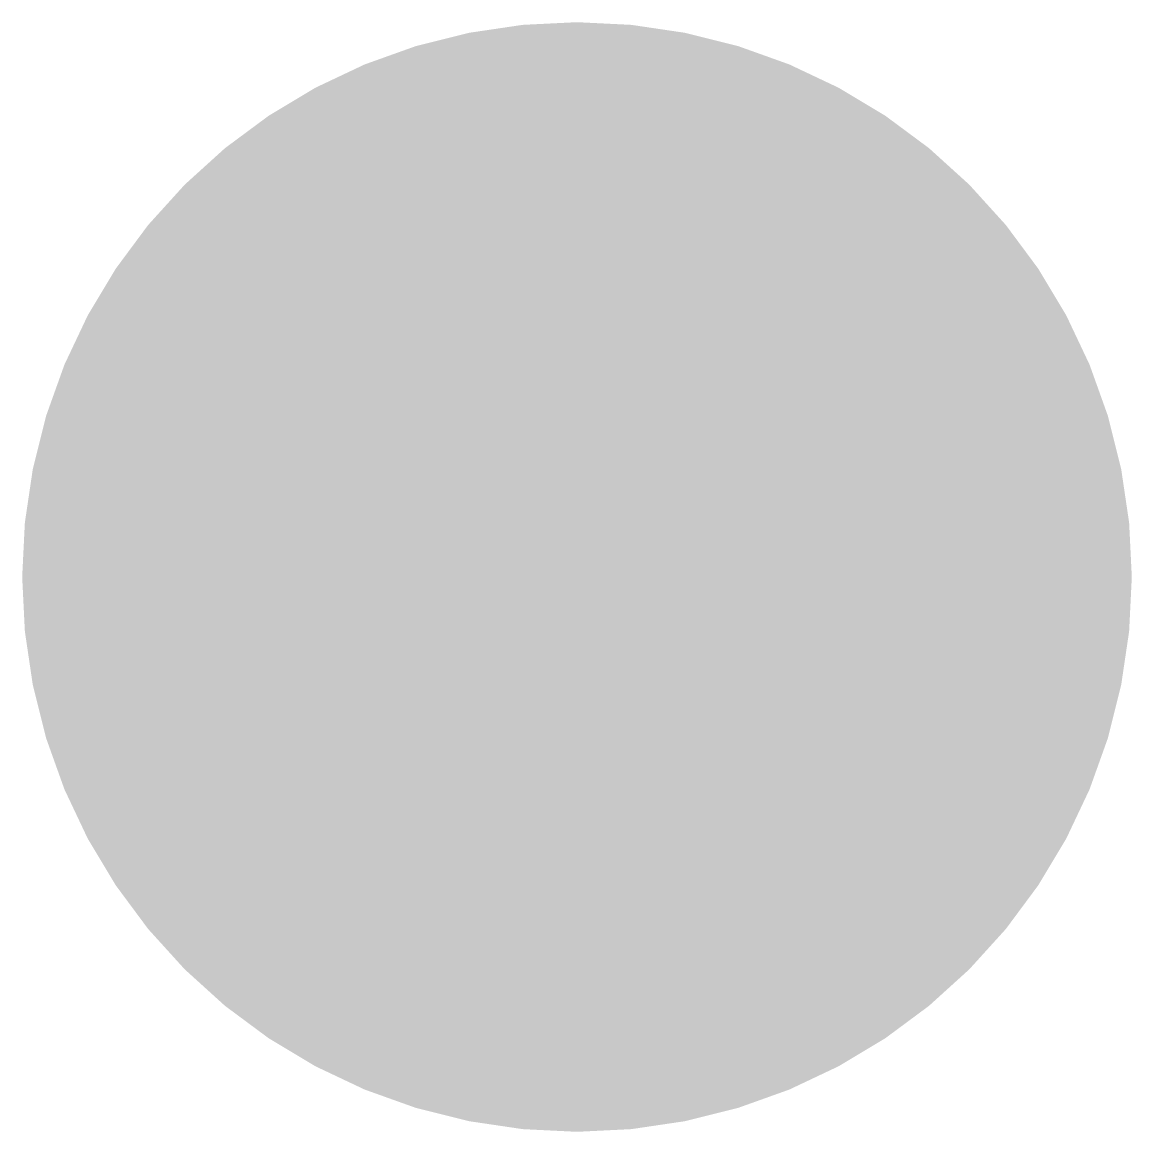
# Model space of a CAD drawing. Extents: x -0.3 to 0.3, y -0.3 to 0.3.
import ezdxf

# ---------------------------------------------------------------- set-up
doc = ezdxf.new("R2010")
doc.units = 0
doc.layers.get('0').update_dxf_attribs({"linetype": 'CONTINUOUS'})

msp = doc.modelspace()

# ---------------------------------------------------------------- linework, layer by layer
at = {"color": 0, "const_width": 0.3}
msp.add_lwpolyline([(-0.15, 0, 1), (0.15, 0, 1)], format="xyb", close=True, dxfattribs=at)

doc.saveas('drawing.dxf')
